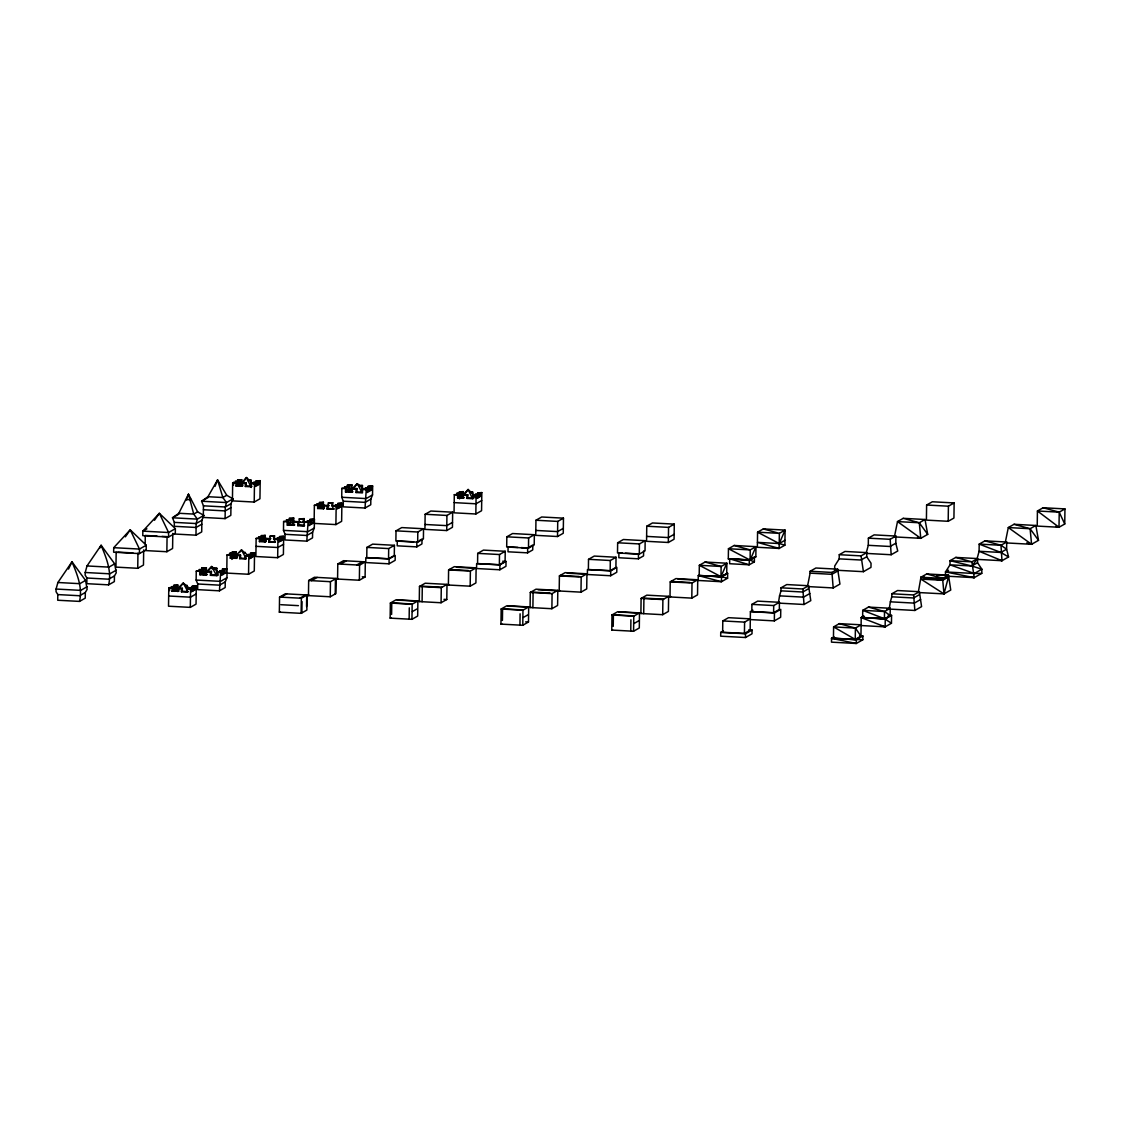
<?xml version="1.0" encoding="UTF-8"?>
<svg xmlns="http://www.w3.org/2000/svg" width="1121" height="1121" viewBox="0 0 1121 1121"><rect width="100%" height="100%" fill="white"/><g stroke="black" fill="none" stroke-linecap="round" stroke-linejoin="round"><path stroke-width="1.5" d="M56.092 589.043L56.05 591.692L57.802 594.578L57.717 600.239L79.507 601.402L85.238 598.152L85.322 592.491L87.144 589.338L85.56 580.412L71.996 561.831L57.886 582.5L56.092 589.043L80.712 590.375L87.186 586.689M79.507 601.402C82.758 587.782 77.265 574.569 71.996 561.831L68.521 569.076M85.21 572.495L85.168 575.129L86.92 578.016L86.835 583.677L108.625 584.854L114.356 581.589L114.44 575.928L116.262 572.775L114.678 563.849L101.114 545.268L87.004 565.951L85.21 572.495L109.83 573.812L116.304 570.141M108.625 584.854C111.876 571.22 106.383 558.006 101.114 545.268L99.727 548.169M113.725 547.679L113.655 552.205L139.424 553.592L146.192 549.752L146.248 545.226L130.218 529.841L113.725 547.679L139.48 549.066L146.248 545.226M116.164 552.022L115.953 567.114L137.743 568.291L143.474 565.04L143.684 549.935M137.743 568.291L137.953 553.199M139.424 553.592L139.48 549.066L130.218 529.841L125.356 536.833M145.169 543.853L145.282 535.46L157.01 536.09M145.071 550.565L166.861 551.728L167.071 536.637L162.041 536.37M168.542 537.043L168.598 532.517L159.336 513.292L142.843 531.13L142.773 535.656L168.542 537.043L175.31 533.19L175.366 528.664L159.336 513.292L154.474 520.284M182.345 588.273L181.462 588.763L181.42 591.79L182.303 591.285L182.345 588.273L178.757 588.077L178.715 591.103L172.928 590.795L172.97 587.768L168.781 588.091L168.528 606.209L190.318 607.372L196.049 604.121L196.301 586.003L192.111 586.325L196.301 586.003M169.607 590.613L169.649 587.586M178.715 591.103L172.059 591.285L172.102 588.259L172.97 587.768M172.802 533.386L172.592 548.477L166.861 551.728M174.189 534.002L195.979 535.179L201.71 531.915L201.864 520.298L203.868 515.408L197.632 511.849L188.482 494.179L178.828 513.264L172.494 517.776L174.344 522.372L174.287 526.295L196.091 527.473L201.822 524.208M174.456 589.926L174.498 586.9L175.437 586.367L175.394 589.394M172.059 591.285L177.791 588.021L177.833 585.008L176.95 585.498L176.908 588.525L173.601 588.343M177.847 591.594L177.889 588.581L178.757 588.077M187.151 588.525L187.193 585.512L184.811 585.386M181.42 591.79L187.221 592.098L187.263 589.086L188.132 588.581L191.453 588.763L191.411 591.79L195.39 589.52L195.432 586.493M190.318 607.372L190.57 589.254L191.453 588.763M192.924 590.921L192.966 587.894L193.905 587.362L193.863 590.389M195.979 535.179L196.147 523.549L197.338 519.121L203.868 515.408M227.073 568.837L222.378 569.202L227.073 568.837L226.96 577.721L225.251 581.897L225.167 587.558L219.436 590.823L197.646 589.646L197.73 583.985L196.133 580.047L196.259 571.178L200.953 570.827L200.897 574.204L207.385 574.555M211.435 571.388L210.468 571.948L210.412 575.325L211.393 574.765L211.435 571.388L206.46 571.724L206.404 575.101L199.93 574.765L199.972 571.374L200.953 570.827M203.462 505.823L203.307 517.44L225.097 518.617L230.828 515.352L230.982 503.735L232.986 498.845L226.75 495.286L217.572 479.886L207.946 496.715L201.612 501.227L203.462 505.823L225.265 506.986L230.982 503.735M199.93 574.765L202.607 573.237L202.649 569.846L203.7 569.258L203.658 572.635L206.334 571.107L206.39 567.73L201.696 568.081L206.39 567.73M205.325 574.625L205.409 568.291M216.829 571.682L216.871 568.291L212.878 568.081M216.899 575.676L216.942 572.285L217.922 571.738L217.88 575.115L216.899 575.676L210.412 575.325M219.436 590.823L220.669 572.495L221.636 571.934L221.594 575.311L223.303 574.344L223.345 570.967L224.396 570.365L224.354 573.756L226.05 572.775L226.106 569.398M225.097 518.617L225.265 506.986L226.456 502.558L232.986 498.845M226.834 568.137L227.017 554.965L231.206 554.657L231.164 557.669L236.951 557.978L236.993 554.965L240.567 555.161L240.525 558.174L239.656 558.664L239.698 555.652L240.567 555.161M236.951 557.978L230.295 558.16L230.351 553.073L233.672 553.256L233.63 556.268M246.228 482.955L245.359 483.445L245.317 486.472L246.186 485.968L246.228 482.955L242.654 482.759L242.612 485.785L236.825 485.463L236.867 482.45L232.678 482.773L232.425 500.877L254.215 502.054L259.946 498.803L260.198 480.685L256.008 481.007L260.198 480.685M232.692 556.801L232.734 553.788L233.672 553.256M233.504 485.295L233.546 482.268M242.612 485.785L235.956 485.968L235.999 482.941L236.867 482.45M230.295 558.16L236.027 554.909L236.069 551.896L235.186 552.387L235.144 555.399L231.823 555.231M236.083 558.482L236.125 555.456L236.993 554.965M238.339 484.608L238.381 481.582L239.319 481.049L239.277 484.076M235.956 485.968L241.674 482.703L241.716 479.69L240.847 480.18L240.805 483.207L237.484 483.025M241.744 486.276L241.786 483.263L242.654 482.759M239.656 558.664L245.457 558.987L245.499 555.96L246.368 555.47L249.689 555.652L249.647 558.664L253.626 556.394L253.668 553.382L254.537 552.891L254.285 570.995L248.554 574.26L226.764 573.083M248.554 574.26L248.806 556.142L249.689 555.652M245.317 486.472L251.104 486.78L251.146 483.768L252.015 483.263M247.517 479.998L251.09 480.194L251.048 483.207L255.336 483.445L255.294 486.458L259.287 484.202L259.329 481.175M251.16 557.796L251.202 554.783L252.141 554.25L252.099 557.263M254.215 502.054L254.467 483.936L255.336 483.445M256.821 485.603L256.863 482.576L257.802 482.044L257.76 485.071M260.324 538.094L259.455 538.584L259.413 541.611L265.201 541.919L265.243 538.907L266.111 538.402L266.069 541.429L260.282 541.107L260.324 538.094L256.134 538.416L255.882 556.52L277.672 557.697L283.403 554.447L283.655 536.328L279.465 536.651L283.655 536.328M261.81 540.252L261.852 537.225L262.79 536.693L262.748 539.705M264.234 541.485L264.304 535.824L265.173 535.334L265.131 538.346L259.413 541.611M268.774 542.116L268.816 539.089L269.685 538.598L269.643 541.611L268.774 542.116L275.444 541.933L269.643 541.611M270.063 539.159L270.105 536.146L274.547 535.838L274.505 538.851L273.636 539.355L273.678 536.328L274.547 535.838M274.561 542.424L274.603 539.411L275.486 538.907M277.672 557.697L277.924 539.579L278.807 539.089L278.765 542.102L282.744 539.846L282.786 536.819M279.339 612.164L279.549 597.073L285.28 593.822L307.07 594.985L306.86 610.09L301.129 613.341L279.339 612.164L280.082 611.744M280.278 541.247L280.32 538.22L281.259 537.688L281.217 540.7M314.426 519.163L309.732 519.527L314.426 519.163L314.3 528.047L312.605 532.223L312.521 537.884L306.79 541.135L285 539.972L285.07 534.311L283.487 530.373L283.599 521.503L288.293 521.139L288.251 524.53L294.739 524.88L287.27 525.076L287.326 521.699L288.293 521.139M287.27 525.076L289.961 523.563L290.003 520.172L291.054 519.584L291.012 522.961L293.688 521.433L300.484 521.797M292.665 524.95L292.763 518.603L293.744 518.056L293.688 521.433M293.758 525.427L293.814 522.05L294.781 521.489M297.766 525.651L297.808 522.26L298.789 521.713L298.747 525.09L297.766 525.651L304.253 526.001L304.295 522.61L305.276 522.064M304.225 518.617L303.245 519.177L303.202 522.554L304.183 521.994L304.225 518.617L299.251 518.953L299.195 522.344L308.99 522.26L308.948 525.637L310.643 524.67L310.699 521.293L311.75 520.69L311.708 524.067L313.404 523.101L313.46 519.724M301.129 613.341L301.353 598.25L307.07 594.985M301.871 612.921L302.025 601.599M306.79 541.135L308.023 522.82M306.551 606.517L306.706 595.195M308.457 595.615L308.667 580.51L314.398 577.259L336.188 578.436L335.978 593.527L330.247 596.778L308.457 595.615L309.2 595.195M318.56 504.968L317.691 505.473L317.649 508.486L323.437 508.808L323.479 505.781L324.347 505.291L324.305 508.303L318.518 507.995L318.56 504.968L314.37 505.291L314.118 523.409L335.908 524.586L341.639 521.321L341.891 503.203L337.701 503.525L341.891 503.203M320.031 507.126L320.074 504.114L321.026 503.581L320.984 506.594M322.456 508.374L322.54 502.712L323.409 502.208L323.366 505.235L317.649 508.486M327.01 508.99L327.052 505.977L327.921 505.473L327.878 508.5L327.01 508.99L333.68 508.808L327.878 508.5M322.498 505.725L328.285 506.047L328.327 503.021L332.783 502.712L332.741 505.739L331.872 506.23L331.914 503.217L332.783 502.712M330.247 596.778L330.457 581.687L336.188 578.436M332.797 509.312L332.839 506.286L333.722 505.795M335.908 524.586L336.16 506.468L337.029 505.963L336.987 508.99L340.98 506.72L341.022 503.707M335.235 593.948L335.445 578.856M337.575 579.053L337.785 563.961L343.516 560.696L365.306 561.873L365.096 576.965L359.365 580.23L337.575 579.053L338.318 578.632M338.514 508.121L338.556 505.109L339.495 504.576L339.453 507.589M372.662 486.052L367.968 486.402L372.662 486.052L372.536 494.922L370.827 499.111L370.757 504.772L365.026 508.023L343.236 506.846L343.306 501.185L341.723 497.262L341.835 488.378L346.529 488.027L346.487 491.404L352.975 491.755L345.506 491.965L345.562 488.588L346.529 488.027M345.506 491.965L348.197 490.438L348.239 487.06L349.29 486.458L349.248 489.835L351.924 488.322L351.966 484.931L347.272 485.295L351.966 484.931M350.901 491.825L350.999 485.491M351.994 492.315L352.05 488.938L353.017 488.378L357.024 488.588L356.982 491.979L356.002 492.525L356.044 489.148L357.024 488.588M359.365 580.23L359.575 565.124L365.306 561.873M363.512 488.938L362.531 489.499L362.489 492.876L356.002 492.525M358.454 485.281L362.461 485.505L362.419 488.882L361.438 489.443M365.026 508.023L366.245 489.695L367.226 489.148L367.184 492.525L368.879 491.559L368.935 488.167L369.986 487.579L369.93 490.956L371.64 489.989L371.682 486.612M366.903 547.398L366.763 557.585L388.553 558.762L394.284 555.498L394.424 545.31L372.634 544.133L366.903 547.398L388.693 548.575L394.424 545.31M388.553 558.762L388.693 548.575M389.029 563.821L389.099 558.903L395.209 555.427L395.153 560.332L389.029 563.821L365.754 562.56L365.824 557.655L389.099 558.903M390.15 618.133L390.36 603.042L396.091 599.777L417.881 600.954L417.671 616.046L411.953 619.31L390.15 618.133L390.893 617.713M391.607 614.434L391.761 603.112M396.021 530.836L395.881 541.023L417.671 542.2L423.402 538.949L423.542 528.748L401.752 527.585L396.021 530.836L417.811 532.013L423.542 528.748M409.137 619.156L409.291 607.834M411.953 619.31L412.164 604.205L417.881 600.954M413.593 541.793L397.282 540.925L397.212 545.829L416.788 546.88L416.858 541.975M417.671 542.2L417.811 532.013M419.268 601.571L419.478 586.479L425.209 583.228L446.999 584.391L446.789 599.497L441.057 602.748L419.268 601.571L420.011 601.15M422.085 601.725L422.295 586.633M425.139 514.273L424.929 529.378L446.719 530.541L452.45 527.29L452.66 512.199L430.87 511.022L425.139 514.273L446.929 515.45L452.66 512.199M441.057 602.748L441.282 587.656L446.999 584.391M446.719 530.541L446.929 515.45M448.386 585.022L448.596 569.916L454.327 566.666L476.117 567.843L475.907 582.934L470.175 586.185L448.386 585.022L449.129 584.601M464.234 497.71L458.447 497.402L458.489 494.389L454.299 494.697L454.047 512.815L475.836 513.993L481.568 510.728L481.82 492.623L477.63 492.932L481.82 492.623M467.849 494.893L466.981 495.384L466.939 498.397L467.807 497.906L467.849 494.893L463.407 495.188L463.365 498.214L457.578 497.892L457.62 494.879L458.489 494.389M459.96 496.533L460.002 493.52L460.955 492.988L460.899 496M462.384 497.78L462.469 492.119L463.337 491.629L463.295 494.641L457.578 497.892M470.175 586.185L470.386 571.093L476.117 567.843M472.67 495.146L472.712 492.133L470.33 491.993M466.939 498.397L472.726 498.719L472.768 495.692L473.651 495.202L476.957 495.384L476.915 498.397L480.909 496.127L480.951 493.114M472.726 498.719L473.608 498.214L473.651 495.202M475.836 513.993L476.089 495.874L476.957 495.384M477.714 553.368L477.574 563.555L499.363 564.732L505.095 561.467L505.235 551.28L483.445 550.103L477.714 553.368L499.504 554.531L505.235 551.28M479.382 496.995L479.424 493.983L478.485 494.515L478.443 497.528L475.122 497.36M499.363 564.732L499.504 554.531M499.84 569.776L499.91 564.872L506.019 561.397L505.963 566.301L499.84 569.776L476.565 568.529L476.635 563.625L499.91 564.872M500.961 624.103L501.171 609.011L506.902 605.746L528.692 606.923L528.481 622.015L522.764 625.28L500.961 624.103L501.704 623.682M502.418 620.403L502.586 609.081M506.832 536.805L506.692 546.992L528.481 548.169L534.213 544.904L534.353 534.717L512.563 533.54L506.832 536.805L528.622 537.982L534.353 534.717M519.948 625.126L520.102 613.804M522.764 625.28L522.975 610.174L528.692 606.923M517.874 547.412L508.093 546.894L508.023 551.798L527.599 552.849L527.669 547.945L521.139 547.594M528.481 548.169L528.622 537.982M530.079 607.54L530.289 592.449L536.02 589.184L557.81 590.361L557.599 605.466L551.882 608.717L530.079 607.54L530.822 607.12M532.895 607.694L533.106 592.603M535.95 520.242L535.74 535.348L557.529 536.511L563.26 533.26L563.471 518.154L541.681 516.991L535.95 520.242L557.74 521.419L563.471 518.154M551.882 608.717L552.093 593.626L557.81 590.361M557.529 536.511L557.74 521.419M559.197 590.977L559.407 575.886L565.138 572.635L586.928 573.798L586.717 588.903L580.986 592.154L559.197 590.977L559.94 590.571M580.986 592.154L581.196 577.063L586.928 573.798M588.525 559.323L588.385 569.524L610.174 570.687L615.905 567.436L616.046 557.249L594.256 556.072L588.525 559.323L610.314 560.5L616.046 557.249M610.174 570.687L610.314 560.5M610.651 575.746L610.721 570.841L616.844 567.366L616.774 572.27L610.651 575.746L587.376 574.498L587.446 569.594L610.721 570.841M611.772 630.072L611.982 614.967L617.713 611.716L639.502 612.893L639.292 627.984L633.575 631.235L611.772 630.072L612.514 629.652M613.229 626.373L613.397 615.051M617.643 542.774L617.503 552.961L639.292 554.138L645.023 550.873L645.164 540.686L623.374 539.509L617.643 542.774L639.432 543.937L645.164 540.686M630.759 631.095L630.913 619.773M633.575 631.235L633.785 616.144L639.502 612.893M622.169 553.031L618.904 552.849L618.834 557.754L638.41 558.819L638.48 553.914L625.42 553.199M639.292 554.138L639.432 543.937M640.89 613.509L641.1 598.418L646.831 595.153L668.62 596.33L668.41 611.421L662.693 614.686L640.89 613.509L641.632 613.089M643.622 550.986L643.552 555.89L638.41 558.819M643.706 613.663L643.916 598.558M646.761 526.211L646.551 541.303L668.34 542.48L674.071 539.229L674.282 524.124L652.492 522.961L646.761 526.211L668.55 527.388L674.282 524.124M662.693 614.686L662.903 599.581L668.62 596.33M668.34 542.48L668.55 527.388M670.008 596.947L670.218 581.855L675.949 578.59L697.738 579.767L697.528 594.873L691.797 598.124L670.008 596.947L670.75 596.526M691.797 598.124L692.021 583.032L697.738 579.767M723.339 630.927L720.733 632.398L720.677 636.182L745.493 637.513L752.009 633.813L752.065 630.03L748.758 629.848M705.067 562.041L721.125 566.469L720.985 576.656L726.856 563.218L721.125 566.469L699.336 565.292L705.067 562.041L726.856 563.218L726.716 573.406L721.532 576.811L721.462 581.715L698.187 580.468L698.257 575.549L699.196 575.479L720.985 576.656L727.585 578.24L727.655 573.335L720.985 576.656L699.336 565.292L699.196 575.479L721.532 576.811L727.655 573.335M722.793 620.936L744.596 622.113L750.313 618.848L728.524 617.685L722.793 620.936L722.639 632.258L744.428 633.435L750.159 630.17L750.397 611.66L752.92 610.216M728.314 558.931L728.454 548.73L734.185 545.479L755.974 546.656L755.834 556.843L750.103 560.094L728.314 558.931L747.665 559.785M754.433 556.955L750.103 560.094L729.715 558.819L729.645 563.723L749.22 564.788L754.363 561.859L754.433 556.955L755.834 556.843M744.428 633.435L744.596 622.113M745.493 637.513L745.549 633.743L752.065 630.03M751.911 604.373L751.813 611.548L773.602 612.725L779.333 609.46L779.431 602.299L757.642 601.122L751.911 604.373L773.714 605.55L779.431 602.299M773.602 612.725L773.714 605.55M774.331 620.88L774.443 612.949L780.762 609.362L780.65 617.279L774.331 620.88L750.285 619.577M779.151 548.449L779.361 533.358L785.092 530.093L784.882 545.184L779.151 548.449L757.362 547.272L757.572 532.181L763.303 528.916L785.092 530.093L779.221 543.545L757.432 542.368L779.151 548.449L775.942 547.566M780.987 590.837L781.029 587.824L786.76 584.559L808.549 585.737L810.777 600.646L804.037 604.485L778.38 603.098L779.543 595.854L780.987 590.837L802.79 592.014L808.507 588.749M808.549 585.737L802.832 588.987L804.037 604.485M810.119 573.153L810.147 571.262L815.878 568.011L837.667 569.174L839.937 584.083L833.183 587.936L807.456 586.549L810.119 573.153L831.922 574.316L837.639 571.065M837.667 569.174L831.95 572.439L833.183 587.936M834.15 636.882L831.544 638.367L831.488 642.151L856.304 643.482L862.82 639.769L862.876 635.999L859.569 635.817M834.655 570.127L834.711 565.979L839.209 558.861L839.265 554.699L844.996 551.448L866.785 552.625L866.729 556.773L871.031 563.232L870.975 567.38L863.422 571.682L836.35 570.225M862.82 639.769L855.239 639.404L855.407 628.082L861.124 624.817L839.335 623.64L833.604 626.905L833.449 638.227L831.544 638.367L856.304 643.482L856.36 639.713L860.97 636.139L862.876 635.999L856.36 639.713L831.544 638.367M866.785 552.625L861.054 555.876L863.422 571.682M856.36 639.713L833.449 638.227L855.239 639.404L860.97 636.139L861.208 617.629L863.731 616.186M868.285 545.31L868.383 538.15L874.114 534.885L895.903 536.062L895.805 543.237L897.753 551L891.167 554.741L866.113 553.396L868.285 545.31L890.074 546.488L895.805 543.237M861.096 625.546L885.142 626.849L891.461 623.248L884.427 618.694L884.525 611.52L890.242 608.269L890.144 615.429L885.254 618.918L861.208 617.629L864.067 616.284M881.919 625.952L885.142 626.849L885.254 618.918L891.573 615.331L891.461 623.248M895.903 536.062L890.172 539.313L891.167 554.741M891.798 596.806L891.84 593.78L897.571 590.529L919.36 591.706L921.588 606.615L914.848 610.455L889.191 609.067L890.354 601.823L891.798 596.806L913.601 597.983L919.318 594.719M919.36 591.706L913.643 594.957L914.848 610.455M923.816 576.544L920.958 577.231L918.267 592.519L943.994 593.892L950.748 590.052L948.478 575.143L926.689 573.966L920.958 577.231L942.733 580.286L948.45 577.035L943.994 593.892L920.93 579.109L942.733 580.286L943.994 593.892M926.619 505.025L926.408 520.116L948.198 521.293L953.929 518.042L954.139 502.937L932.35 501.774L926.619 505.025L948.408 506.202L954.139 502.937M942.733 580.286L942.761 578.408L948.478 575.143L936.736 575.535M945.465 576.096L945.521 571.948L950.019 564.816L950.076 560.668L955.807 557.417L977.596 558.58L977.54 562.742L981.856 569.202L981.786 573.349L974.233 577.651L947.161 576.194M948.198 521.293L948.408 506.202M948.548 570.225L945.521 571.948L974.233 577.651L971.865 561.845L977.596 558.58L971.809 565.993L950.019 564.816L974.289 573.49L981.786 573.349M1006.714 542.032L1000.983 545.282L1001.978 560.71L976.923 559.365L979.095 551.28L979.193 544.105L984.925 540.854L1006.714 542.032L1006.616 549.192L1008.564 556.969L1001.978 560.71L998.629 559.785M1055.8 526.38L1059.009 527.262L1059.219 512.171L1064.95 508.906L1064.74 524.011L1059.009 527.262L1037.219 526.085L1037.429 510.994L1043.161 507.743L1064.95 508.906M1005.551 541.163L1008.311 527.557L1014.043 524.292L1035.832 525.469L1038.508 540.35L1031.586 544.288L1006.854 542.956M187.207 497.934L188.482 494.179L193.723 514.077L197.338 519.121L172.494 517.776L179.024 514.063M215.036 486.374L217.572 479.886L222.841 497.514L226.456 502.558L201.612 501.227L208.128 497.514M242.682 483.067L246.494 477.518L252.393 483.235M465.257 493.618L468.116 489.457L475.192 496.309M179.024 588.455L183.284 583.018L189.897 588.679M208.52 570.561L211.715 566.483L218.329 572.144M239.376 552.625L241.505 549.907L248.119 555.568M351.966 490.48L357.305 483.683L363.919 489.345M238.941 485.757L246.494 477.518L251.258 487.495M459.484 498.873L468.116 489.457L472.207 498.004M174.848 591.328L183.284 583.018L187.88 591.72M203.279 574.793L211.715 566.483L216.311 575.171M231.851 559.393L241.505 549.907L246.102 558.594M348.855 491.993L357.305 483.683L361.887 492.385M186.787 499.181L185.624 499.84L191.201 499.42M146.907 528.818L142.843 531.13L168.598 532.517L175.366 528.664M251.09 480.194L247.825 480.559M197.632 511.849L193.723 514.077L178.828 513.264M226.75 495.286L222.841 497.514L207.946 496.715M85.56 580.412L79.801 583.677L57.886 582.5M114.678 563.849L108.919 567.128L87.004 565.951M251.104 486.78L251.973 486.29L246.186 485.968M201.864 520.298L196.147 523.549L174.344 522.372M230.926 507.659L225.209 510.91L203.405 509.733M85.322 592.491L79.591 595.741L57.802 594.578M114.44 575.928L108.709 579.193L86.92 578.016M230.351 553.073L229.413 553.606L232.734 553.788M231.206 554.657L227.017 554.965M216.871 568.291L211.897 568.627M362.461 485.505L358.818 485.911M186.324 586.003L187.193 585.512M244.56 552.891L245.429 552.401M265.201 541.919L266.069 541.429M323.437 508.808L324.305 508.303M328.285 506.047L329.168 505.543L323.366 505.235M187.221 592.098L188.09 591.608L182.303 591.285M245.457 558.987L246.326 558.482L240.525 558.174M196.189 593.934L190.472 597.185L168.668 596.008M283.543 544.245L277.812 547.51L256.022 546.333M226.96 577.721L220.543 581.365L196.133 580.047M314.3 528.047L307.897 531.69L283.487 530.373M372.536 494.922L366.133 498.579L341.723 497.262M225.251 581.897L219.52 585.162L197.73 583.985M312.605 532.223L306.874 535.474L285.07 534.311M370.827 499.111L365.11 502.362L343.306 501.185M281.329 596.933L286.682 593.892M311.484 580.664L317.201 577.413M341.33 563.681L346.319 560.85M471.843 492.623L472.712 492.133M356.772 564.97L361.761 562.139M299.938 598.166L305.304 595.125M481.708 500.541L475.977 503.805L454.187 502.628M419.422 540.518L422 539.047L421.93 543.951L416.788 546.88M452.52 522.386L446.789 525.637L424.999 524.474M412.416 611.548L417.04 608.927M528.958 547.216L532.811 545.016L532.741 549.921L527.599 552.849M563.331 528.355L557.599 531.606L535.81 530.429M523.227 617.517L527.851 614.897M674.141 534.325L668.41 537.576L646.621 536.399M634.038 623.486L638.662 620.852M753.144 557.683L749.29 559.869L749.22 564.788L729.715 558.819M763.303 528.916L779.361 533.358L757.572 532.181L779.221 543.545L784.952 540.28M727.585 578.24L721.462 581.715L698.257 575.549L721.532 576.811M903.232 518.322L897.501 521.587L894.404 536.903L920.775 538.318L927.698 534.381L925.021 519.499L903.232 518.322L919.29 522.764L927.698 534.381M919.29 522.764L920.775 538.318L897.501 521.587L919.29 522.764L925.021 519.499M866.729 556.773L860.998 560.024L839.209 558.861M809.824 593.555L803.519 597.143L779.543 595.854M886.879 609.179L890.242 608.269L868.453 607.092L862.722 610.342L862.624 617.517L861.208 617.629L885.142 626.849M1014.043 524.292L1030.101 528.72L1031.586 544.288L1008.311 527.557L1030.101 528.72L1035.832 525.469M955.807 557.417L971.865 561.845L950.076 560.668L971.809 565.993L977.54 562.742M885.254 618.918L862.624 617.517L884.427 618.694L891.573 615.331L888.126 615.135M920.635 599.525L914.33 603.112L890.354 601.823M920.958 577.231L942.761 578.408L948.45 577.035M1064.74 524.011L1059.219 512.171L1037.429 510.994L1059.009 527.262M241.716 479.69L237.526 480.012L240.847 480.18M463.337 491.629L459.148 491.937L462.469 492.119M349.29 486.458L344.525 486.864L348.239 487.06M369.986 487.579L365.208 487.971L368.935 488.167M239.319 481.049L235.074 481.399L238.381 481.582M257.802 482.044L253.542 482.394L256.863 482.576M460.955 492.988L456.695 493.338L460.002 493.52M479.424 493.983L475.164 494.333L478.485 494.515M362.111 488.868L367.226 489.148M341.835 488.378L345.562 488.588M350.943 488.868L356.044 489.148M362.531 489.499L366.245 489.695M369.159 489.849L371.64 489.989M232.678 482.773L235.999 482.941M241.786 483.263L245.359 483.445M251.146 483.768L254.467 483.936M454.299 494.697L457.62 494.879M463.407 495.188L466.981 495.384M472.768 495.692L476.131 495.874M345.716 490.311L348.197 490.438M356.982 491.979L361.845 492.231M467.807 497.906L473.608 498.214M323.409 502.208L319.219 502.53L322.54 502.712M328.327 503.021L331.914 503.217M321.026 503.581L316.767 503.932L320.074 504.114M339.495 504.576L335.235 504.926L338.556 505.109M332.741 505.739L337.029 505.963M314.37 505.291L317.691 505.473M332.839 506.286L336.16 506.468M327.514 508.64L334.254 509.004M868.383 538.15L890.172 539.313M1001.978 560.71L979.095 551.28L1000.885 552.457L1006.616 549.192L1000.983 545.282L979.193 544.105L1000.885 552.457L1008.564 556.969M293.744 518.056L289.05 518.406L292.763 518.603M299.251 518.953L303.245 519.177M291.054 519.584L286.289 519.976L290.003 520.172M311.75 520.69L306.986 521.097L310.699 521.293M303.875 521.98L308.99 522.26M283.599 521.503L287.326 521.699M293.814 522.05L297.808 522.26M310.923 522.975L313.404 523.101M287.48 523.423L289.961 523.563M298.747 525.09L303.609 525.357M299.461 525.315L304.562 525.595M839.265 554.699L861.054 555.876M945.521 571.948L974.289 573.49L981.856 569.202L971.809 565.993M265.173 535.334L260.983 535.656L264.304 535.824M270.105 536.146L273.678 536.328M262.79 536.693L258.531 537.043L261.852 537.225M281.259 537.688L276.999 538.038L280.32 538.22M265.131 538.346L270.932 538.669M274.505 538.851L278.807 539.089M256.134 538.416L259.455 538.584M260.941 538.669L264.262 538.851M265.243 538.907L268.816 539.089M273.636 539.355L277.98 539.579M269.278 541.765L274.337 542.032M810.147 571.262L831.95 572.439M502.698 561.215L506.019 561.397M236.069 551.896L231.865 552.205L235.186 552.387M254.537 552.891L250.347 553.199L253.668 553.382M252.141 554.25L247.881 554.601L251.202 554.783M236.125 555.456L239.698 555.652M245.499 555.96L248.806 556.142M456.401 567.24L475.374 568.263M567.212 573.195L586.185 574.218M678.023 579.165L697.01 580.188M449.339 569.496L468.326 570.519M560.15 575.465L579.137 576.488M670.961 581.435L689.947 582.458M117.845 552.107L132.923 552.919M337.785 563.961L359.575 565.124M448.596 569.916L470.386 571.093M559.407 575.886L581.196 577.063M670.218 581.855L692.021 583.032M781.029 587.824L802.832 588.987M891.84 593.78L913.643 594.957M362.279 576.811L365.096 576.965M203.7 569.258L198.935 569.65L202.649 569.846M224.396 570.365L219.632 570.771L223.345 570.967M216.521 571.654L221.636 571.934M196.259 571.178L199.972 571.374M202.887 571.528L210.468 571.948M216.942 572.285L220.669 572.495M223.583 572.649L226.05 572.775M538.094 589.758L557.081 590.781M200.127 573.097L202.607 573.237M220.823 574.218L223.303 574.344M211.393 574.765L217.88 575.115M420.221 586.059L442.01 587.236M531.032 592.028L550.019 593.051M641.843 597.997L663.632 599.16M308.667 580.51L330.457 581.687M419.478 586.479L441.282 587.656M530.289 592.449L552.093 593.626M641.1 598.418L662.903 599.581M890.144 615.429L884.525 611.52L862.722 610.342L884.427 618.694M750.397 611.66L774.443 612.949M177.833 585.008L173.643 585.33L176.95 585.498M443.986 599.343L446.789 599.497M175.437 586.367L171.177 586.731L174.498 586.9M193.905 587.362L189.645 587.726L192.966 587.894M397.128 600.071L417.516 601.164M507.939 606.027L528.327 607.134M618.75 611.996L639.138 613.103M168.781 588.091L172.102 588.259M177.889 588.581L181.462 588.763M187.263 589.086L190.57 589.254M390.739 602.832L411.127 603.925M501.549 608.801L521.938 609.894M612.36 614.756L632.748 615.863M279.549 597.073L301.353 598.25M390.36 603.042L412.164 604.205M501.171 609.011L522.975 610.174M611.982 614.967L633.785 616.144M860.97 636.139L855.407 628.082L833.604 626.905L855.239 639.404M280.853 604.695L298.424 605.648M525.679 621.861L528.481 622.015M720.733 632.398L745.549 633.743M950.076 560.668L952.906 561.117M1043.161 507.743L1059.219 512.171M1026.724 542.942L1031.586 544.288M984.925 540.854L1000.983 545.282M917.524 537.421L920.775 538.318M970.968 576.755L974.233 577.651M926.689 573.966L942.761 578.408M734.185 545.479L750.243 549.907L755.974 546.656L750.103 560.094L749.29 559.869L754.363 561.859M868.453 607.092L884.525 611.52M839.335 623.64L855.407 628.082M779.221 543.545L784.882 545.184M1030.101 528.72L1038.508 540.35M750.243 549.907L750.103 560.094L728.454 548.73L750.243 549.907"/></g></svg>
